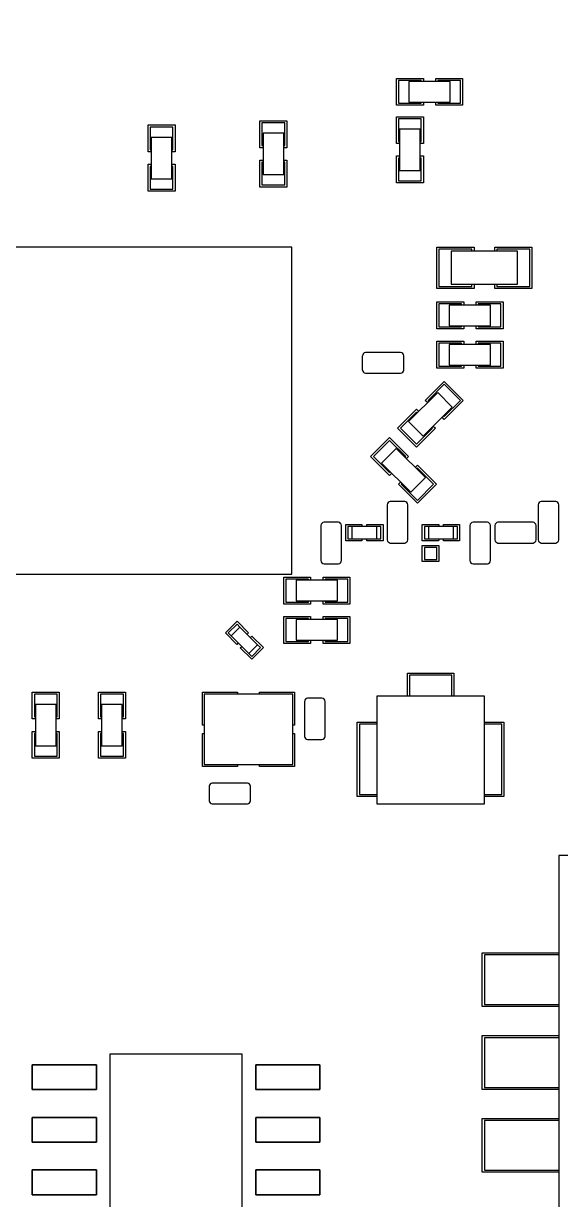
# Model space of a CAD drawing. Header units: millimetres. Extents: x 3284 to 3553, y -5193 to -5054.
# Drawn here: x 3511.1 to 3524.08, y -5136.6 to -5108.19 of the extents above; entities that cross this region are included whole.
import ezdxf

# ---------------------------------------------------------------- set-up
doc = ezdxf.new("R2010")
doc.units = ezdxf.units.MM
doc.header["$LTSCALE"] = 16.335
doc.layers.add('保护膜', color=5, linetype='CONTINUOUS')
doc.layers.add('图层0000', color=7, linetype='CONTINUOUS', lineweight=25)

msp = doc.modelspace()

# ---------------------------------------------------------------- hatches: boundary and pattern name
at = {"layer": '保护膜'}
h = msp.add_hatch(dxfattribs=at)
h.set_pattern_fill('ANSI37', color=2, scale=0.3)
h.set_pattern_definition([(45, (3477.2392, -5170.5367), (-0.673519, 0.673519), []), (135, (3477.2392, -5170.5367), (-0.673519, -0.673519), [])])
edge = h.paths.add_edge_path()
edge.add_arc((3479.439, -5168.337), 2.2, 180, 270)
edge.add_line((3479.439, -5170.537), (3530.439, -5170.537))
edge.add_arc((3530.439, -5168.337), 2.2, 270, 360)
edge.add_line((3532.639, -5168.337), (3532.639, -5094.737))
edge.add_arc((3530.439, -5094.737), 2.2, 0, 90)
edge.add_line((3530.439, -5092.537), (3479.439, -5092.537))
edge.add_arc((3479.439, -5094.737), 2.2, 90, 180)
edge.add_line((3477.239, -5094.737), (3477.239, -5168.337))
edge = h.paths.add_edge_path(flags=16)
edge.add_arc((3479.939, -5168.937), 0.3, 180, 270)
edge.add_line((3479.939, -5169.237), (3529.939, -5169.237))
edge.add_arc((3529.939, -5168.937), 0.3, 270, 360)
edge.add_line((3530.239, -5168.937), (3530.239, -5099.737))
edge.add_arc((3529.939, -5099.737), 0.3, 0, 90)
edge.add_line((3529.939, -5099.437), (3479.939, -5099.437))
edge.add_arc((3479.939, -5099.737), 0.3, 90, 180)
edge.add_line((3479.639, -5099.737), (3479.639, -5168.937))

# ---------------------------------------------------------------- linework, layer by layer
at = {"layer": '图层0000', "color": 7, "linetype": 'Continuous', "lineweight": 25}
for p, q in [((3520.114, -5109.512), (3520.764, -5109.512)), ((3520.114, -5110.162), (3520.114, -5109.512)), ((3520.714, -5109.562), (3520.164, -5109.562)), ((3520.164, -5109.562), (3520.164, -5110.112)), ((3520.414, -5109.587), (3520.414, -5110.087)), ((3521.414, -5109.587), (3520.414, -5109.587)), ((3520.714, -5109.587), (3520.714, -5109.562)), ((3520.764, -5109.512), (3520.764, -5109.587)), ((3521.064, -5109.512), (3521.714, -5109.512)), ((3521.064, -5109.587), (3521.064, -5109.512)), ((3521.664, -5109.562), (3521.114, -5109.562)), ((3521.114, -5109.562), (3521.114, -5109.587)), ((3521.414, -5110.087), (3521.414, -5109.587)), ((3521.664, -5110.112), (3521.664, -5109.562)), ((3521.714, -5109.512), (3521.714, -5110.162)), ((3520.764, -5110.162), (3520.114, -5110.162)), ((3520.164, -5110.112), (3520.714, -5110.112)), ((3520.414, -5110.087), (3521.414, -5110.087)), ((3520.714, -5110.112), (3520.714, -5110.087)), ((3520.764, -5110.087), (3520.764, -5110.162)), ((3521.064, -5110.162), (3521.064, -5110.087)), ((3521.714, -5110.162), (3521.064, -5110.162)), ((3521.114, -5110.087), (3521.114, -5110.112)), ((3521.114, -5110.112), (3521.664, -5110.112)), ((3520.114, -5110.437), (3520.764, -5110.437)), ((3520.114, -5111.087), (3520.114, -5110.437)), ((3520.714, -5110.487), (3520.164, -5110.487)), ((3520.164, -5110.487), (3520.164, -5111.037)), ((3520.714, -5111.037), (3520.714, -5110.487)), ((3520.764, -5110.437), (3520.764, -5111.087)), ((3514.114, -5110.637), (3514.764, -5110.637)), ((3514.114, -5111.287), (3514.114, -5110.637)), ((3514.714, -5110.687), (3514.164, -5110.687)), ((3514.164, -5110.687), (3514.164, -5111.237)), ((3514.714, -5111.237), (3514.714, -5110.687)), ((3514.764, -5110.637), (3514.764, -5111.287)), ((3516.814, -5110.537), (3517.464, -5110.537)), ((3516.814, -5111.187), (3516.814, -5110.537)), ((3517.414, -5110.587), (3516.864, -5110.587)), ((3516.864, -5110.587), (3516.864, -5111.137)), ((3517.414, -5111.137), (3517.414, -5110.587)), ((3517.464, -5110.537), (3517.464, -5111.187)), ((3520.689, -5110.737), (3520.189, -5110.737)), ((3520.189, -5110.737), (3520.189, -5111.737)), ((3520.689, -5111.737), (3520.689, -5110.737)), ((3514.689, -5110.937), (3514.189, -5110.937)), ((3514.189, -5110.937), (3514.189, -5111.937)), ((3514.689, -5111.937), (3514.689, -5110.937)), ((3517.389, -5110.837), (3516.889, -5110.837)), ((3516.889, -5110.837), (3516.889, -5111.837)), ((3517.389, -5111.837), (3517.389, -5110.837)), ((3520.164, -5111.037), (3520.189, -5111.037)), ((3520.689, -5111.037), (3520.714, -5111.037)), ((3514.189, -5111.287), (3514.114, -5111.287)), ((3514.164, -5111.237), (3514.189, -5111.237)), ((3514.689, -5111.237), (3514.714, -5111.237)), ((3514.764, -5111.287), (3514.689, -5111.287)), ((3516.889, -5111.187), (3516.814, -5111.187)), ((3516.864, -5111.137), (3516.889, -5111.137)), ((3517.389, -5111.137), (3517.414, -5111.137)), ((3517.464, -5111.187), (3517.389, -5111.187)), ((3520.189, -5111.087), (3520.114, -5111.087)), ((3520.764, -5111.087), (3520.689, -5111.087)), ((3514.114, -5111.587), (3514.189, -5111.587)), ((3514.114, -5112.237), (3514.114, -5111.587)), ((3514.189, -5111.637), (3514.164, -5111.637)), ((3514.164, -5111.637), (3514.164, -5112.187)), ((3514.689, -5111.587), (3514.764, -5111.587)), ((3514.714, -5111.637), (3514.689, -5111.637)), ((3514.714, -5112.187), (3514.714, -5111.637)), ((3514.764, -5111.587), (3514.764, -5112.237)), ((3516.814, -5111.487), (3516.889, -5111.487)), ((3516.814, -5112.137), (3516.814, -5111.487)), ((3516.889, -5111.537), (3516.864, -5111.537)), ((3516.864, -5111.537), (3516.864, -5112.087)), ((3517.389, -5111.487), (3517.464, -5111.487)), ((3517.414, -5111.537), (3517.389, -5111.537)), ((3517.414, -5112.087), (3517.414, -5111.537)), ((3517.464, -5111.487), (3517.464, -5112.137)), ((3520.114, -5111.387), (3520.189, -5111.387)), ((3520.114, -5112.037), (3520.114, -5111.387)), ((3520.189, -5111.437), (3520.164, -5111.437)), ((3520.164, -5111.437), (3520.164, -5111.987)), ((3520.689, -5111.387), (3520.764, -5111.387)), ((3520.714, -5111.437), (3520.689, -5111.437)), ((3520.714, -5111.987), (3520.714, -5111.437)), ((3520.764, -5111.387), (3520.764, -5112.037)), ((3516.889, -5111.837), (3517.389, -5111.837)), ((3520.189, -5111.737), (3520.689, -5111.737)), ((3514.164, -5112.187), (3514.714, -5112.187)), ((3514.189, -5111.937), (3514.689, -5111.937)), ((3517.464, -5112.137), (3516.814, -5112.137)), ((3516.864, -5112.087), (3517.414, -5112.087)), ((3520.764, -5112.037), (3520.114, -5112.037)), ((3520.164, -5111.987), (3520.714, -5111.987)), ((3514.764, -5112.237), (3514.114, -5112.237)), ((3517.589, -5113.587), (3509.689, -5113.587)), ((3517.589, -5121.487), (3517.589, -5113.587)), ((3521.089, -5113.587), (3521.989, -5113.587)), ((3521.089, -5114.587), (3521.089, -5113.587)), ((3521.989, -5113.587), (3521.989, -5113.687)), ((3522.489, -5113.587), (3523.389, -5113.587)), ((3522.489, -5113.687), (3522.489, -5113.587)), ((3523.389, -5113.587), (3523.389, -5114.587)), ((3521.939, -5113.637), (3521.139, -5113.637)), ((3521.139, -5113.637), (3521.139, -5114.537)), ((3521.439, -5113.687), (3521.439, -5114.487)), ((3523.039, -5113.687), (3521.439, -5113.687)), ((3521.939, -5113.687), (3521.939, -5113.637)), ((3523.339, -5113.637), (3522.539, -5113.637)), ((3522.539, -5113.637), (3522.539, -5113.687)), ((3523.039, -5114.487), (3523.039, -5113.687)), ((3523.339, -5114.537), (3523.339, -5113.637)), ((3521.989, -5114.587), (3521.089, -5114.587)), ((3521.139, -5114.537), (3521.939, -5114.537)), ((3521.439, -5114.487), (3523.039, -5114.487)), ((3521.939, -5114.537), (3521.939, -5114.487)), ((3521.989, -5114.487), (3521.989, -5114.587)), ((3522.489, -5114.587), (3522.489, -5114.487)), ((3523.389, -5114.587), (3522.489, -5114.587)), ((3522.539, -5114.487), (3522.539, -5114.537)), ((3522.539, -5114.537), (3523.339, -5114.537)), ((3521.089, -5114.912), (3521.739, -5114.912)), ((3521.089, -5115.562), (3521.089, -5114.912)), ((3521.689, -5114.962), (3521.139, -5114.962)), ((3521.139, -5114.962), (3521.139, -5115.512)), ((3521.389, -5114.987), (3521.389, -5115.487)), ((3522.389, -5114.987), (3521.389, -5114.987)), ((3521.689, -5114.987), (3521.689, -5114.962)), ((3521.739, -5114.912), (3521.739, -5114.987)), ((3522.039, -5114.912), (3522.689, -5114.912)), ((3522.039, -5114.987), (3522.039, -5114.912)), ((3522.639, -5114.962), (3522.089, -5114.962)), ((3522.089, -5114.962), (3522.089, -5114.987)), ((3522.389, -5115.487), (3522.389, -5114.987)), ((3522.639, -5115.512), (3522.639, -5114.962)), ((3522.689, -5114.912), (3522.689, -5115.562)), ((3521.739, -5115.562), (3521.089, -5115.562)), ((3521.139, -5115.512), (3521.689, -5115.512)), ((3521.389, -5115.487), (3522.389, -5115.487)), ((3521.689, -5115.512), (3521.689, -5115.487)), ((3521.739, -5115.487), (3521.739, -5115.562)), ((3522.039, -5115.562), (3522.039, -5115.487)), ((3522.689, -5115.562), (3522.039, -5115.562)), ((3522.089, -5115.487), (3522.089, -5115.512)), ((3522.089, -5115.512), (3522.639, -5115.512)), ((3521.089, -5115.862), (3521.739, -5115.862)), ((3521.089, -5116.512), (3521.089, -5115.862)), ((3521.739, -5115.862), (3521.739, -5115.937)), ((3522.039, -5115.862), (3522.689, -5115.862)), ((3522.039, -5115.937), (3522.039, -5115.862)), ((3522.689, -5115.862), (3522.689, -5116.512)), ((3520.214, -5116.137), (3519.364, -5116.137)), ((3521.689, -5115.912), (3521.139, -5115.912)), ((3521.139, -5115.912), (3521.139, -5116.462)), ((3521.389, -5115.937), (3521.389, -5116.437)), ((3522.389, -5115.937), (3521.389, -5115.937)), ((3521.689, -5115.937), (3521.689, -5115.912)), ((3522.639, -5115.912), (3522.089, -5115.912)), ((3522.089, -5115.912), (3522.089, -5115.937)), ((3522.389, -5116.437), (3522.389, -5115.937)), ((3522.639, -5116.462), (3522.639, -5115.912)), ((3519.289, -5116.212), (3519.289, -5116.562)), ((3520.289, -5116.562), (3520.289, -5116.212)), ((3521.139, -5116.462), (3521.689, -5116.462)), ((3521.389, -5116.437), (3522.389, -5116.437)), ((3521.689, -5116.462), (3521.689, -5116.437)), ((3521.739, -5116.437), (3521.739, -5116.512)), ((3522.039, -5116.512), (3522.039, -5116.437)), ((3522.089, -5116.437), (3522.089, -5116.462)), ((3522.089, -5116.462), (3522.639, -5116.462)), ((3519.364, -5116.637), (3520.214, -5116.637)), ((3521.739, -5116.512), (3521.089, -5116.512)), ((3522.689, -5116.512), (3522.039, -5116.512)), ((3520.81, -5117.292), (3521.27, -5116.832)), ((3521.27, -5116.903), (3520.881, -5117.292)), ((3521.27, -5116.832), (3521.729, -5117.292)), ((3521.658, -5117.292), (3521.27, -5116.903)), ((3521.11, -5117.097), (3520.403, -5117.804)), ((3520.863, -5117.345), (3520.81, -5117.292)), ((3520.881, -5117.292), (3520.898, -5117.309)), ((3521.464, -5117.451), (3521.11, -5117.097)), ((3521.27, -5117.681), (3521.658, -5117.292)), ((3521.729, -5117.292), (3521.27, -5117.751)), ((3520.138, -5117.963), (3520.598, -5117.504)), ((3520.598, -5117.575), (3520.209, -5117.963)), ((3520.598, -5117.504), (3520.651, -5117.557)), ((3520.615, -5117.592), (3520.598, -5117.575)), ((3520.757, -5118.158), (3521.464, -5117.451)), ((3520.403, -5117.804), (3520.757, -5118.158)), ((3521.27, -5117.751), (3521.217, -5117.698)), ((3521.252, -5117.663), (3521.27, -5117.681)), ((3520.598, -5118.423), (3520.138, -5117.963)), ((3520.209, -5117.963), (3520.598, -5118.352)), ((3520.598, -5118.352), (3520.987, -5117.963)), ((3521.057, -5117.963), (3520.598, -5118.423)), ((3520.987, -5117.963), (3520.969, -5117.946)), ((3521.004, -5117.91), (3521.057, -5117.963)), ((3519.489, -5118.646), (3519.948, -5118.186)), ((3519.948, -5118.257), (3519.559, -5118.646)), ((3520.107, -5118.451), (3519.754, -5118.805)), ((3519.948, -5118.186), (3520.408, -5118.646)), ((3520.337, -5118.646), (3519.948, -5118.257)), ((3520.814, -5119.158), (3520.107, -5118.451)), ((3519.948, -5119.105), (3519.489, -5118.646)), ((3519.559, -5118.646), (3519.948, -5119.035)), ((3520.319, -5118.663), (3520.337, -5118.646)), ((3520.408, -5118.646), (3520.355, -5118.699)), ((3519.754, -5118.805), (3520.461, -5119.512)), ((3519.948, -5119.035), (3519.966, -5119.017)), ((3520.567, -5118.911), (3520.62, -5118.858)), ((3520.62, -5118.929), (3520.602, -5118.946)), ((3520.62, -5118.858), (3521.08, -5119.318)), ((3521.009, -5119.318), (3520.62, -5118.929)), ((3520.001, -5119.052), (3519.948, -5119.105)), ((3520.16, -5119.318), (3520.214, -5119.265)), ((3520.249, -5119.3), (3520.231, -5119.318)), ((3520.461, -5119.512), (3520.814, -5119.158)), ((3520.62, -5119.777), (3520.16, -5119.318)), ((3520.231, -5119.318), (3520.62, -5119.706)), ((3520.62, -5119.706), (3521.009, -5119.318)), ((3521.08, -5119.318), (3520.62, -5119.777)), ((3519.889, -5119.812), (3519.889, -5120.662)), ((3520.314, -5119.737), (3519.964, -5119.737)), ((3520.389, -5120.662), (3520.389, -5119.812)), ((3523.539, -5119.812), (3523.539, -5120.662)), ((3523.964, -5119.737), (3523.614, -5119.737)), ((3524.039, -5120.662), (3524.039, -5119.812)), ((3518.289, -5120.312), (3518.289, -5121.162)), ((3518.714, -5120.237), (3518.364, -5120.237)), ((3518.789, -5121.162), (3518.789, -5120.312)), ((3518.889, -5120.287), (3519.279, -5120.287)), ((3518.889, -5120.687), (3518.889, -5120.287)), ((3519.039, -5120.337), (3518.939, -5120.337)), ((3518.939, -5120.337), (3518.939, -5120.637)), ((3519.639, -5120.337), (3519.039, -5120.337)), ((3519.039, -5120.337), (3519.039, -5120.637)), ((3519.279, -5120.287), (3519.279, -5120.337)), ((3519.399, -5120.287), (3519.789, -5120.287)), ((3519.399, -5120.337), (3519.399, -5120.287)), ((3519.739, -5120.337), (3519.639, -5120.337)), ((3519.639, -5120.637), (3519.639, -5120.337)), ((3519.739, -5120.637), (3519.739, -5120.337)), ((3519.789, -5120.287), (3519.789, -5120.687)), ((3520.739, -5120.287), (3521.139, -5120.287)), ((3520.739, -5120.687), (3520.739, -5120.287)), ((3520.889, -5120.337), (3520.789, -5120.337)), ((3520.789, -5120.337), (3520.789, -5120.637)), ((3521.489, -5120.337), (3520.889, -5120.337)), ((3520.889, -5120.337), (3520.889, -5120.637)), ((3521.139, -5120.287), (3521.139, -5120.337)), ((3521.249, -5120.287), (3521.639, -5120.287)), ((3521.249, -5120.337), (3521.249, -5120.287)), ((3521.589, -5120.337), (3521.489, -5120.337)), ((3521.489, -5120.637), (3521.489, -5120.337)), ((3521.589, -5120.637), (3521.589, -5120.337)), ((3521.639, -5120.287), (3521.639, -5120.687)), ((3521.889, -5120.312), (3521.889, -5121.162)), ((3522.314, -5120.237), (3521.964, -5120.237)), ((3522.389, -5121.162), (3522.389, -5120.312)), ((3522.489, -5120.312), (3522.489, -5120.662)), ((3523.414, -5120.237), (3522.564, -5120.237)), ((3523.489, -5120.662), (3523.489, -5120.312)), ((3519.279, -5120.687), (3518.889, -5120.687)), ((3518.939, -5120.637), (3519.039, -5120.637)), ((3519.039, -5120.637), (3519.639, -5120.637)), ((3519.279, -5120.637), (3519.279, -5120.687)), ((3519.399, -5120.687), (3519.399, -5120.637)), ((3519.789, -5120.687), (3519.399, -5120.687)), ((3519.639, -5120.637), (3519.739, -5120.637)), ((3521.129, -5120.687), (3520.739, -5120.687)), ((3520.789, -5120.637), (3520.889, -5120.637)), ((3520.889, -5120.637), (3521.489, -5120.637)), ((3521.139, -5120.677), (3521.129, -5120.677)), ((3521.139, -5120.637), (3521.139, -5120.677)), ((3521.249, -5120.687), (3521.249, -5120.637)), ((3521.639, -5120.687), (3521.249, -5120.687)), ((3521.489, -5120.637), (3521.589, -5120.637)), ((3519.964, -5120.737), (3520.314, -5120.737)), ((3520.739, -5120.797), (3521.139, -5120.797)), ((3520.739, -5121.187), (3520.739, -5120.797)), ((3521.089, -5120.847), (3520.789, -5120.847)), ((3520.789, -5120.847), (3520.789, -5121.137)), ((3521.089, -5121.137), (3521.089, -5120.847)), ((3521.139, -5120.797), (3521.139, -5121.187)), ((3522.564, -5120.737), (3523.414, -5120.737)), ((3523.614, -5120.737), (3523.964, -5120.737)), ((3518.364, -5121.237), (3518.714, -5121.237)), ((3521.139, -5121.187), (3520.739, -5121.187)), ((3520.789, -5121.137), (3521.089, -5121.137)), ((3521.964, -5121.237), (3522.314, -5121.237)), ((3509.689, -5121.487), (3517.589, -5121.487)), ((3517.389, -5121.562), (3518.039, -5121.562)), ((3517.389, -5122.212), (3517.389, -5121.562)), ((3518.039, -5121.562), (3518.039, -5121.637)), ((3518.339, -5121.562), (3518.989, -5121.562)), ((3518.339, -5121.637), (3518.339, -5121.562)), ((3518.989, -5121.562), (3518.989, -5122.212)), ((3517.989, -5121.612), (3517.439, -5121.612)), ((3517.439, -5121.612), (3517.439, -5122.162)), ((3517.689, -5121.637), (3517.689, -5122.137)), ((3518.689, -5121.637), (3517.689, -5121.637)), ((3517.989, -5121.637), (3517.989, -5121.612)), ((3518.939, -5121.612), (3518.389, -5121.612)), ((3518.389, -5121.612), (3518.389, -5121.637)), ((3518.689, -5122.137), (3518.689, -5121.637)), ((3518.939, -5122.162), (3518.939, -5121.612)), ((3517.689, -5122.137), (3518.689, -5122.137)), ((3517.989, -5122.162), (3517.989, -5122.137)), ((3518.039, -5122.137), (3518.039, -5122.212)), ((3518.339, -5122.212), (3518.339, -5122.137)), ((3518.389, -5122.137), (3518.389, -5122.162)), ((3518.039, -5122.212), (3517.389, -5122.212)), ((3517.439, -5122.162), (3517.989, -5122.162)), ((3518.989, -5122.212), (3518.339, -5122.212)), ((3518.389, -5122.162), (3518.939, -5122.162)), ((3515.98, -5122.91), (3516.262, -5122.627)), ((3516.262, -5122.698), (3516.05, -5122.91)), ((3516.262, -5122.627), (3516.538, -5122.903)), ((3516.333, -5122.768), (3516.262, -5122.698)), ((3517.389, -5122.512), (3518.039, -5122.512)), ((3517.389, -5123.162), (3517.389, -5122.512)), ((3517.989, -5122.562), (3517.439, -5122.562)), ((3517.439, -5122.562), (3517.439, -5123.112)), ((3517.689, -5122.587), (3517.689, -5123.087)), ((3518.689, -5122.587), (3517.689, -5122.587)), ((3517.989, -5122.587), (3517.989, -5122.562)), ((3518.039, -5122.512), (3518.039, -5122.587)), ((3518.339, -5122.512), (3518.989, -5122.512)), ((3518.339, -5122.587), (3518.339, -5122.512)), ((3518.939, -5122.562), (3518.389, -5122.562)), ((3518.389, -5122.562), (3518.389, -5122.587)), ((3518.689, -5123.087), (3518.689, -5122.587)), ((3518.939, -5123.112), (3518.939, -5122.562)), ((3518.989, -5122.512), (3518.989, -5123.162)), ((3516.255, -5123.186), (3515.98, -5122.91)), ((3516.05, -5122.91), (3516.121, -5122.981)), ((3516.333, -5122.768), (3516.121, -5122.981)), ((3516.121, -5122.981), (3516.545, -5123.405)), ((3516.757, -5123.193), (3516.333, -5122.768)), ((3516.538, -5122.903), (3516.503, -5122.938)), ((3516.588, -5123.023), (3516.623, -5122.988)), ((3516.623, -5122.988), (3516.899, -5123.263)), ((3516.291, -5123.15), (3516.255, -5123.186)), ((3516.34, -5123.271), (3516.376, -5123.235)), ((3516.616, -5123.546), (3516.34, -5123.271)), ((3516.545, -5123.405), (3516.757, -5123.193)), ((3516.616, -5123.476), (3516.828, -5123.263)), ((3516.899, -5123.263), (3516.616, -5123.546)), ((3516.828, -5123.263), (3516.757, -5123.193)), ((3518.039, -5123.162), (3517.389, -5123.162)), ((3517.439, -5123.112), (3517.989, -5123.112)), ((3517.689, -5123.087), (3518.689, -5123.087)), ((3517.989, -5123.112), (3517.989, -5123.087)), ((3518.039, -5123.087), (3518.039, -5123.162)), ((3518.339, -5123.162), (3518.339, -5123.087)), ((3518.989, -5123.162), (3518.339, -5123.162)), ((3518.389, -5123.087), (3518.389, -5123.112)), ((3518.389, -5123.112), (3518.939, -5123.112)), ((3516.545, -5123.405), (3516.616, -5123.476)), ((3520.379, -5123.877), (3521.499, -5123.877)), ((3520.379, -5124.437), (3520.379, -5123.877)), ((3521.449, -5123.927), (3520.429, -5123.927)), ((3520.429, -5123.927), (3520.429, -5124.437)), ((3521.449, -5124.437), (3521.449, -5123.927)), ((3521.499, -5123.877), (3521.499, -5124.437)), ((3511.314, -5124.337), (3511.964, -5124.337)), ((3511.314, -5124.987), (3511.314, -5124.337)), ((3511.914, -5124.387), (3511.364, -5124.387)), ((3511.364, -5124.387), (3511.364, -5124.937)), ((3511.914, -5124.937), (3511.914, -5124.387)), ((3511.964, -5124.337), (3511.964, -5124.987)), ((3512.914, -5124.337), (3513.564, -5124.337)), ((3512.914, -5124.987), (3512.914, -5124.337)), ((3513.514, -5124.387), (3512.964, -5124.387)), ((3512.964, -5124.387), (3512.964, -5124.937)), ((3513.514, -5124.937), (3513.514, -5124.387)), ((3513.564, -5124.337), (3513.564, -5124.987)), ((3515.426, -5124.337), (3516.276, -5124.337)), ((3515.426, -5125.137), (3515.426, -5124.337)), ((3517.609, -5124.387), (3515.469, -5124.387)), ((3515.469, -5124.387), (3515.469, -5126.087)), ((3516.276, -5124.337), (3516.276, -5124.387)), ((3516.802, -5124.337), (3517.652, -5124.337)), ((3516.802, -5124.387), (3516.802, -5124.337)), ((3517.609, -5126.087), (3517.609, -5124.387)), ((3517.652, -5124.337), (3517.652, -5125.137)), ((3511.889, -5124.637), (3511.389, -5124.637)), ((3511.389, -5124.637), (3511.389, -5125.637)), ((3511.889, -5125.637), (3511.889, -5124.637)), ((3513.489, -5124.637), (3512.989, -5124.637)), ((3512.989, -5124.637), (3512.989, -5125.637)), ((3513.489, -5125.637), (3513.489, -5124.637)), ((3517.889, -5124.562), (3517.889, -5125.412)), ((3518.314, -5124.487), (3517.964, -5124.487)), ((3518.389, -5125.412), (3518.389, -5124.562)), ((3522.239, -5124.437), (3519.639, -5124.437)), ((3519.639, -5124.437), (3519.639, -5127.037)), ((3522.239, -5127.037), (3522.239, -5124.437)), ((3511.389, -5124.987), (3511.314, -5124.987)), ((3511.364, -5124.937), (3511.389, -5124.937)), ((3511.889, -5124.937), (3511.914, -5124.937)), ((3511.964, -5124.987), (3511.889, -5124.987)), ((3512.989, -5124.987), (3512.914, -5124.987)), ((3512.964, -5124.937), (3512.989, -5124.937)), ((3513.489, -5124.937), (3513.514, -5124.937)), ((3513.564, -5124.987), (3513.489, -5124.987)), ((3515.469, -5125.137), (3515.426, -5125.137)), ((3517.652, -5125.137), (3517.609, -5125.137)), ((3519.168, -5125.061), (3519.639, -5125.061)), ((3519.168, -5126.861), (3519.168, -5125.061)), ((3519.639, -5125.111), (3519.218, -5125.111)), ((3519.218, -5125.111), (3519.218, -5126.811)), ((3522.239, -5125.061), (3522.71, -5125.061)), ((3522.66, -5125.111), (3522.239, -5125.111)), ((3522.66, -5126.811), (3522.66, -5125.111)), ((3522.71, -5125.061), (3522.71, -5126.861)), ((3511.314, -5125.287), (3511.389, -5125.287)), ((3511.314, -5125.937), (3511.314, -5125.287)), ((3511.389, -5125.337), (3511.364, -5125.337)), ((3511.364, -5125.337), (3511.364, -5125.887)), ((3511.889, -5125.287), (3511.964, -5125.287)), ((3511.914, -5125.337), (3511.889, -5125.337)), ((3511.914, -5125.887), (3511.914, -5125.337)), ((3511.964, -5125.287), (3511.964, -5125.937)), ((3512.914, -5125.287), (3512.989, -5125.287)), ((3512.914, -5125.937), (3512.914, -5125.287)), ((3512.989, -5125.337), (3512.964, -5125.337)), ((3512.964, -5125.337), (3512.964, -5125.887)), ((3513.489, -5125.287), (3513.564, -5125.287)), ((3513.514, -5125.337), (3513.489, -5125.337)), ((3513.514, -5125.887), (3513.514, -5125.337)), ((3513.564, -5125.287), (3513.564, -5125.937)), ((3515.426, -5125.337), (3515.469, -5125.337)), ((3515.426, -5126.137), (3515.426, -5125.337)), ((3517.609, -5125.337), (3517.652, -5125.337)), ((3517.652, -5125.337), (3517.652, -5126.137)), ((3517.964, -5125.487), (3518.314, -5125.487)), ((3511.389, -5125.637), (3511.889, -5125.637)), ((3512.989, -5125.637), (3513.489, -5125.637)), ((3511.964, -5125.937), (3511.314, -5125.937)), ((3511.364, -5125.887), (3511.914, -5125.887)), ((3513.564, -5125.937), (3512.914, -5125.937)), ((3512.964, -5125.887), (3513.514, -5125.887)), ((3515.469, -5126.087), (3517.609, -5126.087)), ((3516.276, -5126.087), (3516.276, -5126.137)), ((3516.802, -5126.137), (3516.802, -5126.087)), ((3516.276, -5126.137), (3515.426, -5126.137)), ((3517.652, -5126.137), (3516.802, -5126.137)), ((3515.589, -5126.612), (3515.589, -5126.962)), ((3516.514, -5126.537), (3515.664, -5126.537)), ((3516.589, -5126.962), (3516.589, -5126.612)), ((3519.639, -5126.861), (3519.168, -5126.861)), ((3519.218, -5126.811), (3519.639, -5126.811)), ((3522.239, -5126.811), (3522.66, -5126.811)), ((3522.71, -5126.861), (3522.239, -5126.861)), ((3515.664, -5127.037), (3516.514, -5127.037)), ((3519.639, -5127.037), (3522.239, -5127.037)), ((3529.139, -5128.287), (3524.039, -5128.287)), ((3524.039, -5128.287), (3524.039, -5140.287)), ((3522.189, -5130.637), (3524.039, -5130.637)), ((3522.189, -5131.937), (3522.189, -5130.637)), ((3524.039, -5130.687), (3522.239, -5130.687)), ((3522.239, -5130.687), (3522.239, -5131.887)), ((3524.039, -5131.937), (3522.189, -5131.937)), ((3522.239, -5131.887), (3524.039, -5131.887)), ((3522.189, -5132.637), (3524.039, -5132.637)), ((3522.189, -5133.937), (3522.189, -5132.637)), ((3524.039, -5132.687), (3522.239, -5132.687)), ((3522.239, -5132.687), (3522.239, -5133.887)), ((3516.389, -5133.087), (3513.189, -5133.087)), ((3513.189, -5133.087), (3513.189, -5143.087)), ((3516.389, -5143.087), (3516.389, -5133.087)), ((3512.864, -5133.342), (3511.314, -5133.342)), ((3511.314, -5133.342), (3511.314, -5133.941)), ((3511.314, -5133.342), (3512.864, -5133.342)), ((3511.314, -5133.941), (3511.314, -5133.342)), ((3512.864, -5133.941), (3512.864, -5133.342)), ((3512.864, -5133.342), (3512.864, -5133.941)), ((3518.264, -5133.342), (3516.714, -5133.342)), ((3516.714, -5133.342), (3516.714, -5133.941)), ((3516.714, -5133.342), (3518.264, -5133.342)), ((3516.714, -5133.941), (3516.714, -5133.342)), ((3518.264, -5133.941), (3518.264, -5133.342)), ((3518.264, -5133.342), (3518.264, -5133.941)), ((3511.314, -5133.941), (3512.864, -5133.941)), ((3512.864, -5133.941), (3511.314, -5133.941)), ((3516.714, -5133.941), (3518.264, -5133.941)), ((3518.264, -5133.941), (3516.714, -5133.941)), ((3524.039, -5133.937), (3522.189, -5133.937)), ((3522.239, -5133.887), (3524.039, -5133.887)), ((3512.864, -5134.612), (3511.314, -5134.612)), ((3511.314, -5134.612), (3511.314, -5135.211)), ((3511.314, -5134.612), (3512.864, -5134.612)), ((3511.314, -5135.211), (3511.314, -5134.612)), ((3512.864, -5135.211), (3512.864, -5134.612)), ((3512.864, -5134.612), (3512.864, -5135.211)), ((3518.264, -5134.612), (3516.714, -5134.612)), ((3516.714, -5134.612), (3516.714, -5135.211)), ((3516.714, -5134.612), (3518.264, -5134.612)), ((3516.714, -5135.211), (3516.714, -5134.612)), ((3518.264, -5135.211), (3518.264, -5134.612)), ((3518.264, -5134.612), (3518.264, -5135.211)), ((3522.189, -5134.637), (3524.039, -5134.637)), ((3522.189, -5135.937), (3522.189, -5134.637)), ((3524.039, -5134.687), (3522.239, -5134.687)), ((3522.239, -5134.687), (3522.239, -5135.887)), ((3511.314, -5135.211), (3512.864, -5135.211)), ((3512.864, -5135.211), (3511.314, -5135.211)), ((3516.714, -5135.211), (3518.264, -5135.211)), ((3518.264, -5135.211), (3516.714, -5135.211)), ((3512.864, -5135.882), (3511.314, -5135.882)), ((3511.314, -5135.882), (3511.314, -5136.481)), ((3511.314, -5135.882), (3512.864, -5135.882)), ((3511.314, -5136.481), (3511.314, -5135.882)), ((3512.864, -5136.481), (3512.864, -5135.882)), ((3512.864, -5135.882), (3512.864, -5136.481)), ((3518.264, -5135.882), (3516.714, -5135.882)), ((3516.714, -5135.882), (3516.714, -5136.481)), ((3516.714, -5135.882), (3518.264, -5135.882)), ((3516.714, -5136.481), (3516.714, -5135.882)), ((3518.264, -5136.481), (3518.264, -5135.882)), ((3518.264, -5135.882), (3518.264, -5136.481)), ((3524.039, -5135.937), (3522.189, -5135.937)), ((3522.239, -5135.887), (3524.039, -5135.887)), ((3511.314, -5136.481), (3512.864, -5136.481)), ((3512.864, -5136.481), (3511.314, -5136.481)), ((3516.714, -5136.481), (3518.264, -5136.481)), ((3518.264, -5136.481), (3516.714, -5136.481))]:
    msp.add_line(p, q, dxfattribs=at)
for centre, start, end in [((3519.377, -5116.224), 98.1301, 171.8699), ((3520.202, -5116.224), 8.1301, 81.8699), ((3519.377, -5116.549), 188.1301, 261.8699), ((3520.202, -5116.549), 278.1301, 351.8699), ((3519.977, -5119.824), 98.1301, 171.8699), ((3520.302, -5119.824), 8.1301, 81.8699), ((3523.627, -5119.824), 98.1301, 171.8699), ((3523.952, -5119.824), 8.1301, 81.8699), ((3518.377, -5120.324), 98.1301, 171.8699), ((3518.702, -5120.324), 8.1301, 81.8699), ((3521.977, -5120.324), 98.1301, 171.8699), ((3522.302, -5120.324), 8.1301, 81.8699), ((3522.577, -5120.324), 98.1301, 171.8699), ((3523.402, -5120.324), 8.1301, 81.8699), ((3519.977, -5120.649), 188.1301, 261.8699), ((3520.302, -5120.649), 278.1301, 351.8699), ((3522.577, -5120.649), 188.1301, 261.8699), ((3523.402, -5120.649), 278.1301, 351.8699), ((3523.627, -5120.649), 188.1301, 261.8699), ((3523.952, -5120.649), 278.1301, 351.8699), ((3518.377, -5121.149), 188.1301, 261.8699), ((3518.702, -5121.149), 278.1301, 351.8699), ((3521.977, -5121.149), 188.1301, 261.8699), ((3522.302, -5121.149), 278.1301, 351.8699), ((3517.977, -5124.574), 98.1301, 171.8699), ((3518.302, -5124.574), 8.1301, 81.8699), ((3517.977, -5125.399), 188.1301, 261.8699), ((3518.302, -5125.399), 278.1301, 351.8699), ((3515.677, -5126.624), 98.1301, 171.8699), ((3516.502, -5126.624), 8.1301, 81.8699), ((3515.677, -5126.949), 188.1301, 261.8699), ((3516.502, -5126.949), 278.1301, 351.8699)]:
    msp.add_arc(centre, 0.0884, start, end, dxfattribs=at)

doc.saveas('drawing.dxf')
